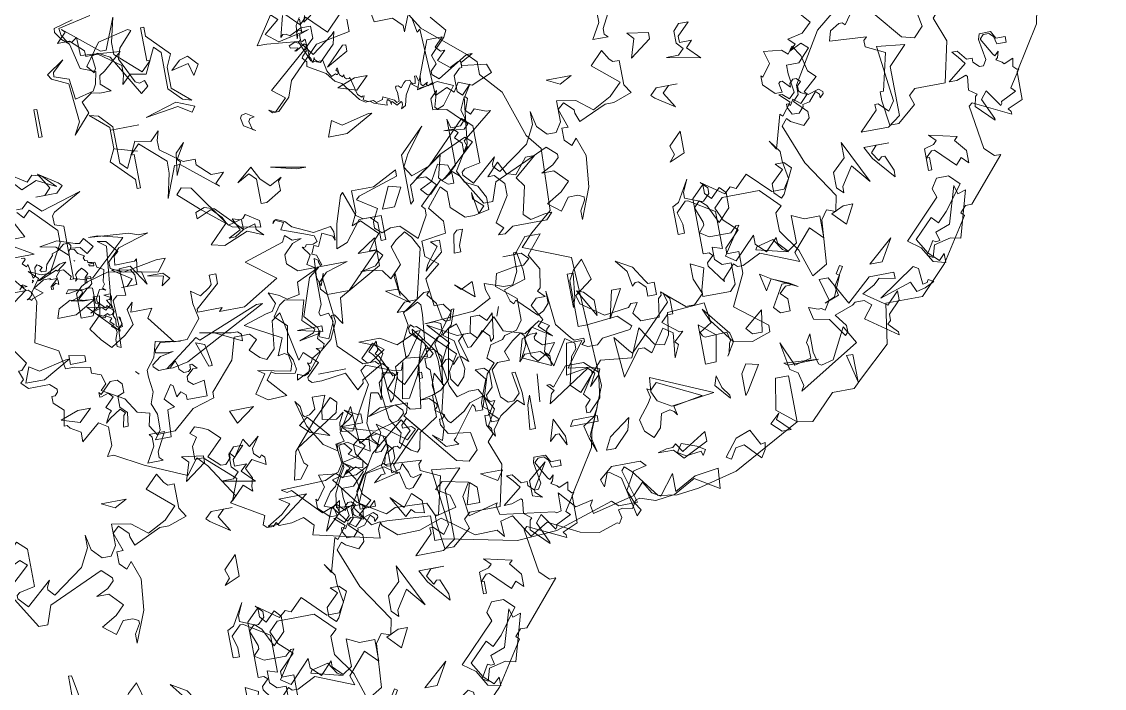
# Model space of a CAD drawing. Header units: millimetres. Extents: x 1418 to 1811, y 1796 to 1956.
# Drawn here: x 1472.958 to 1473.771, y 1822.738 to 1823.239 of the extents above; entities that cross this region are included whole.
import ezdxf

# ---------------------------------------------------------------- set-up
doc = ezdxf.new("R2010")
doc.units = ezdxf.units.MM
doc.layers.add('ARBRE', color=251, linetype='Continuous', lineweight=13)
doc.layers.add('VEGETAIS', color=3, linetype='Continuous')

# ---------------------------------------------------------------- blocks, each defined once
blk = doc.blocks.new('WMF26', base_point=(0, 0.001))
at = {"color": 85}
for points in [[(11.761, -2.767), (11.973, -3.116), (12.424, -3.502), (12.525, -3.604), (12.525, -3.749), (12.736, -3.99), (12.911, -4.514), (13.05, -4.688), (13.02, -5.387), (12.772, -5.598), (12.635, -5.737), (13.158, -5.948), (13.223, -7.418), (13.02, -7.905), (12.984, -8.079), (12.671, -8.567), (12.671, -8.88), (12.496, -8.953), (12.525, -8.989), (12.525, -9.018), (12.111, -8.814), (12.074, -8.844), (12.147, -9.338), (12.248, -9.44), (12.321, -9.44), (11.899, -9.928), (11.827, -9.928), (11.761, -10.001), (11.797, -10.037), (11.477, -10.524), (11.165, -10.838), (10.75, -10.838), (10.678, -11.289), (10.328, -11.61), (10.226, -11.711), (9.979, -11.711), (9.703, -11.987), (9.527, -11.958), (8.756, -12.373), (8.305, -12.482), (8.058, -12.512), (7.846, -12.482), (7.607, -12.162), (7.534, -12.097), (7.498, -12.133), (7.607, -12.512), (7.395, -12.512), (7.323, -12.446), (6.661, -12.657), (6.209, -12.686), (5.402, -12.512), (5.301, -12.512), (5.301, -12.234), (4.812, -12.198), (4.74, -12.198), (4.703, -12.272), (4.703, -12.373), (3.968, -12.198), (4.005, -12.097), (3.903, -11.987), (3.764, -12.025), (3.619, -12.025), (3.59, -11.987), (3.553, -12.025), (3.481, -12.025), (3.445, -11.987), (3.481, -11.885), (3.132, -11.675), (3.204, -11.61), (2.957, -11.223), (2.854, -11.114), (2.717, -11.289), (2.258, -11.085), (1.945, -10.911), (1.873, -10.911), (1.945, -10.802), (1.945, -10.59), (1.843, -10.524), (1.633, -10.699), (1.633, -10.59), (1.523, -10.524), (1.494, -10.488), (1.458, -10.488), (1.494, -10.315), (1.385, -10.212), (1.385, -10.139), (1.422, -10.139), (1.458, -10.103), (1.458, -10.067), (1.385, -10.001), (1.145, -10.001), (1.072, -9.928), (1.108, -9.892), (1.072, -9.789), (1.108, -9.789), (1.175, -9.717), (0.724, -9.055)], [(0.934, -9.193), (1.32, -8.917), (1.036, -8.567)]]:
    blk.add_lwpolyline(points, dxfattribs=at)
at = {"color": 63}
for points in [[(12.099, -3.014), (12.245, -3.19), (12.209, -3.262), (12.034, -3.437), (12.071, -3.539), (11.998, -3.612), (11.998, -3.648), (12.071, -3.713), (12.421, -3.502), (12.486, -3.502), (12.346, -3.576), (12.346, -3.612), (12.624, -3.648), (12.66, -3.749), (12.421, -3.851), (12.274, -3.786), (12.209, -3.888), (12.136, -3.823), (11.998, -3.888), (11.962, -3.124), (11.925, -3.153), (11.895, -2.978)], [(11.859, -2.949), (11.787, -3.124), (11.787, -3.051), (11.685, -2.949), (11.474, -2.949), (11.401, -2.527)], [(9.068, -3.26), (9.068, -2.845), (8.995, -2.772), (8.857, -3.055), (8.682, -3.019), (8.581, -3.121), (8.609, -3.019), (8.609, -2.91), (8.37, -2.736), (8.231, -2.736), (8.231, -2.67), (8.086, -2.532), (7.947, -2.532), (8.056, -2.423), (8.02, -2.387), (8.406, -2.706), (8.471, -2.706), (8.609, -2.357), (8.544, -2.634), (8.544, -2.772), (8.821, -3.019), (8.93, -2.91), (8.893, -2.91), (8.893, -2.532), (8.93, -2.532), (8.93, -2.634), (9.169, -2.882), (9.104, -3.019), (9.104, -3.26), (9.308, -3.434), (9.205, -3.405), (9.068, -3.26), (9.068, -3.26)], [(12.071, -4.761), (12.136, -4.9), (12.274, -4.972), (12.346, -5.11), (12.346, -5.249), (12.173, -5.286), (12.071, -5.286), (11.925, -5.147), (11.925, -4.972), (11.859, -4.9), (11.685, -5.11), (11.823, -5.286), (11.823, -5.423), (11.547, -5.459), (11.547, -5.634), (11.685, -5.744), (11.511, -5.882), (11.547, -6.195), (11.648, -6.195), (11.722, -6.297), (11.474, -6.617), (11.547, -7.104), (11.612, -7.243), (11.75, -7.206), (11.859, -7.206), (11.998, -7.454), (11.895, -7.628), (11.925, -7.664), (11.925, -7.73), (11.859, -7.803), (11.962, -8.079), (11.859, -8.538), (11.511, -8.538), (11.438, -8.603), (11.474, -8.713), (11.263, -8.887), (11.161, -8.887), (11.125, -8.603), (11.125, -8.502), (11.161, -8.502), (11.263, -8.079), (11.052, -7.978), (11.052, -7.905), (11.088, -7.868), (10.673, -7.84), (10.703, -7.73), (10.812, -7.664), (10.848, -7.664), (10.877, -7.694), (10.95, -7.592), (11.023, -7.519), (10.95, -7.381), (10.564, -7.694), (10.216, -8.255), (10.216, -8.363), (10.15, -8.429), (10.288, -8.567), (10.288, -8.641), (10.216, -8.713), (10.077, -8.641), (10.04, -8.603), (9.974, -8.677), (10.15, -9.128), (10.426, -9.55), (10.389, -9.724), (10.288, -9.688), (10.216, -9.789), (10.179, -10.284), (10.004, -10.387), (9.902, -10.073), (9.728, -9.825), (9.728, -9.616), (9.801, -9.55), (9.589, -9.338), (9.167, -9.338), (9.066, -9.44), (9.131, -9.586), (9.277, -9.724), (9.102, -9.9), (9.102, -9.965), (9.24, -9.965), (9.24, -10.212), (9.066, -10.561), (9.415, -10.838), (9.415, -10.911), (9.203, -10.983), (8.993, -10.947), (8.782, -10.663), (8.752, -10.459), (8.33, -10.488), (8.294, -10.736), (8.228, -10.838), (8.12, -10.808), (7.981, -10.598), (7.843, -10.911), (7.494, -10.874), (7.21, -11.187), (7.109, -11.085), (7.181, -10.772), (7.246, -10.699), (7.246, -10.634), (7.145, -10.561), (6.969, -10.838), (6.897, -10.663), (6.969, -10.423), (7.006, -10.387), (6.897, -10.315), (6.722, -10.423), (6.482, -10.351), (6.41, -10.175), (6.097, -10.459), (6.06, -10.459), (5.987, -10.175), (5.886, -10.212), (5.784, -10.772), (5.675, -10.874), (5.572, -10.911), (5.572, -11.158), (5.362, -11.296), (5.325, -11.47), (5.289, -11.507), (5.224, -11.47), (5.114, -11.362), (5.151, -11.26), (5.049, -11.085), (5.012, -10.772), (5.012, -10.663), (5.151, -10.524), (5.085, -10.459), (4.838, -10.598), (4.838, -10.634), (4.765, -10.699), (4.663, -10.488), (4.387, -10.524), (4.277, -10.524), (4.241, -10.488), (4.241, -10.459), (4.387, -10.315), (4.241, -10.175), (4.176, -10.248), (4.066, -9.688), (3.965, -9.76), (3.929, -10.073), (3.826, -10.175), (3.753, -10.139), (3.651, -10.037), (3.753, -9.936), (3.688, -9.863), (3.514, -9.863), (3.441, -10.11), (3.164, -10.423), (3.164, -10.488), (2.916, -10.561), (2.669, -10.772), (2.465, -10.772), (2.393, -10.663), (2.429, -10.524), (2.291, -10.488), (2.182, -10.315), (1.941, -10.175), (2.007, -10.11), (1.971, -10.001), (1.869, -9.965), (1.869, -9.9), (1.694, -9.863), (1.593, -9.863), (1.556, -9.652), (1.309, -9.513), (1.418, -9.062), (1.382, -8.953), (1.484, -8.814), (1.382, -8.713), (1.52, -8.778), (1.622, -8.778), (1.796, -8.465), (1.796, -8.327), (1.52, -8.043), (1.447, -8.115), (1.382, -8.043)], [(1.309, -8.115), (1.418, -8.327), (1.309, -8.327)], [(1.243, -8.393), (1.484, -8.538), (1.243, -8.538)], [(1.345, -7.592), (1.556, -7.73), (1.622, -7.664), (1.731, -7.694), (1.869, -7.84), (1.658, -7.73), (1.484, -7.803), (1.418, -7.73)], [(1.382, -8.014), (1.447, -8.014), (1.52, -7.942), (1.658, -8.079), (2.117, -7.942), (1.796, -8.115), (1.768, -8.152), (1.768, -8.255), (1.869, -8.291), (1.869, -8.887), (1.971, -8.917), (2.081, -8.917), (2.465, -8.567), (2.495, -8.538), (2.219, -8.465), (2.117, -8.465), (2.568, -8.502), (2.669, -8.538), (2.779, -8.538), (2.429, -8.641), (2.291, -8.778), (2.291, -8.851), (2.429, -8.917), (2.815, -8.851), (2.916, -8.851), (2.815, -8.989), (2.255, -8.887), (2.007, -8.953), (1.941, -8.989), (1.869, -9.062), (1.869, -9.338), (2.007, -9.338), (2.044, -9.237), (2.044, -9.128), (2.117, -9.128), (2.081, -9.338), (1.941, -9.477), (2.044, -9.616), (2.146, -9.724), (2.32, -9.616), (2.429, -9.513), (2.393, -9.338), (2.465, -9.266), (2.429, -9.375), (2.669, -9.375), (2.604, -9.477), (2.844, -9.789), (2.99, -9.789), (3.164, -9.586), (3.128, -9.411), (3.128, -9.266), (3.23, -9.338), (3.339, -9.266), (3.367, -9.237), (3.367, -9.128), (3.441, -9.128), (3.441, -9.237), (3.164, -9.477), (3.164, -9.513), (3.441, -9.513), (3.404, -9.55), (3.688, -9.55), (4.103, -9.302), (3.79, -9.062), (4.241, -8.917), (4.277, -8.851), (4.35, -8.917), (4.452, -8.917), (4.35, -8.953), (4.241, -9.062), (4.241, -9.164), (4.35, -9.266), (4.911, -9.266), (4.663, -9.338), (4.561, -9.44), (4.561, -9.513), (4.627, -9.586), (4.874, -9.586), (5.26, -9.201), (5.049, -9.201), (5.26, -9.062), (5.26, -9.375), (4.765, -9.652), (4.737, -9.936), (4.663, -9.825), (4.627, -9.825), (4.627, -10.175), (4.874, -10.423), (5.012, -10.423), (5.049, -10.459), (5.114, -10.351), (5.049, -10.248), (4.874, -10.175), (5.114, -10.175), (5.289, -10.284), (5.536, -10.175), (5.572, -10.175), (5.398, -10.423), (5.224, -10.524), (5.224, -10.663), (5.289, -10.736), (5.748, -10.284), (5.784, -10.284), (5.813, -10.248), (5.813, -10.139), (5.748, -10.11), (5.639, -10.11), (6.199, -10.073), (6.41, -9.965), (6.373, -9.863), (6.373, -9.789), (6.585, -9.863), (6.686, -9.863), (6.759, -9.724), (6.759, -9.513), (6.795, -9.513), (6.831, -9.724), (6.831, -9.825), (6.585, -9.9), (6.621, -10.037), (6.657, -10.073), (6.686, -10.037), (6.897, -10.248), (6.969, -10.212), (7.035, -10.139), (7.035, -10.001), (7.072, -10.387), (7.21, -10.561), (7.246, -10.598), (7.356, -10.598), (7.356, -10.634), (7.319, -10.663), (7.384, -10.699), (7.494, -10.699), (7.56, -10.634), (7.879, -10.598), (7.909, -10.561), (7.77, -10.423), (7.421, -10.459), (7.319, -10.459), (7.319, -9.936), (7.384, -9.825), (7.494, -9.724), (7.56, -9.965), (7.356, -10.11), (7.384, -10.212), (7.632, -10.387), (7.909, -10.351), (7.945, -10.315), (8.017, -10.315), (7.945, -10.423), (8.017, -10.524), (8.228, -10.524), (8.258, -10.315), (8.294, -10.284), (8.294, -10.248), (8.542, -10.459), (8.643, -10.459), (8.752, -10.351), (8.679, -10.175), (8.679, -10.001), (8.819, -10.073), (8.752, -10.315), (8.752, -10.387), (9.066, -10.387), (9.131, -10.315), (9.131, -10.073), (9.029, -10.073), (8.956, -10.001), (8.956, -9.863), (9.066, -9.9), (9.066, -9.477), (8.782, -9.302), (8.752, -9.302), (8.643, -9.411), (8.679, -9.55), (8.679, -9.652), (8.607, -9.652), (8.607, -9.338), (8.679, -9.302), (8.819, -9.062), (8.752, -9.201), (8.752, -9.266), (8.927, -9.338), (8.956, -9.338), (9.029, -9.266), (9.029, -9.201), (8.956, -9.128), (9.203, -9.302), (9.277, -9.237), (9.342, -9.266), (9.48, -9.128), (9.728, -9.375), (9.866, -9.375), (9.938, -9.266), (9.902, -9.062), (9.902, -8.953), (9.801, -8.814), (9.866, -8.917), (9.974, -8.538), (10.004, -8.567), (10.113, -8.429), (10.004, -8.327), (10.04, -8.327), (10.113, -8.393), (10.179, -8.327), (10.15, -8.115), (10.15, -8.014), (10.288, -8.014), (10.426, -7.868), (10.353, -7.803), (10.216, -7.868), (10.288, -7.803), (10.216, -7.73), (10.389, -7.694), (10.499, -7.592), (10.353, -7.418), (10.288, -7.344), (10.637, -7.454), (10.913, -7.381), (10.986, -7.315), (10.986, -7.279), (10.913, -7.206), (10.601, -7.279), (10.739, -7.206), (11.052, -7.206), (11.023, -7.315), (10.986, -7.344), (11.474, -7.942), (11.612, -7.978), (11.722, -7.868), (11.685, -7.664), (11.438, -7.628), (11.372, -7.519), (11.372, -7.454), (11.401, -7.454), (11.438, -7.418), (11.335, -7.344), (11.372, -7.315), (11.372, -7.279), (11.299, -7.206), (11.197, -7.206), (11.372, -7.17), (11.372, -6.893), (11.335, -6.857), (11.335, -6.755), (11.401, -6.755), (11.438, -6.719), (11.335, -6.545), (11.372, -6.545), (11.401, -6.268), (11.401, -6.158), (11.372, -6.122), (11.227, -6.195), (11.125, -6.195), (11.227, -6.093), (11.372, -6.093), (11.511, -5.533), (11.438, -5.394), (11.372, -5.322), (11.263, -5.394), (11.197, -5.459), (11.263, -5.671), (11.125, -5.809), (11.052, -5.707), (10.913, -5.671), (10.812, -5.671), (10.986, -5.634), (11.088, -5.533), (11.023, -5.459), (10.95, -5.459), (11.023, -5.358), (11.088, -5.286), (10.913, -5.11), (10.812, -5.147), (10.877, -5.009), (10.877, -4.761), (11.125, -4.761), (11.401, -4.623), (11.401, -4.695), (10.95, -4.835), (10.913, -4.871), (11.125, -5.009), (11.052, -5.147), (11.052, -5.219), (11.125, -5.286), (11.227, -5.249), (11.335, -5.249), (11.511, -5.423), (11.648, -5.183), (11.648, -5.11), (11.612, -5.074), (11.823, -4.871), (11.722, -4.761), (11.612, -4.761), (11.925, -4.55), (11.859, -4.797), (11.895, -4.835), (11.998, -4.761), (12.071, -4.695), (12.071, -4.172), (12.099, -4.274), (12.209, -4.274), (12.274, -4.201), (12.245, -4.099), (12.31, -3.96), (12.245, -4.485), (12.071, -4.761), (12.071, -4.761)], [(7.494, -4.177), (7.566, -4.104), (7.458, -3.929), (7.668, -4.068), (7.705, -4.104), (7.632, -4.177), (7.392, -4.177), (7.494, -4.177), (7.494, -4.177)], [(7.102, -4.822), (7.134, -4.822), (7.144, -4.834), (7.144, -4.842), (7.102, -4.884), (7.144, -4.923), (7.163, -4.903), (7.194, -5.063), (7.224, -5.043), (7.234, -4.953), (7.263, -4.923), (7.284, -4.934), (7.314, -4.963), (7.284, -4.993), (7.303, -5.013), (7.353, -5.013), (7.374, -4.942), (7.454, -4.853), (7.454, -4.834), (7.526, -4.812), (7.597, -4.751), (7.655, -4.751), (7.677, -4.783), (7.666, -4.822), (7.705, -4.834), (7.737, -4.884), (7.806, -4.923), (7.787, -4.942), (7.798, -4.974), (7.827, -4.984), (7.827, -5.003), (7.877, -5.013), (7.907, -5.013), (7.918, -5.074), (7.989, -5.114), (7.957, -5.244), (7.968, -5.276), (7.938, -5.315), (7.968, -5.345), (7.928, -5.326), (7.899, -5.326), (7.848, -5.416), (7.848, -5.456), (7.928, -5.538), (7.949, -5.516), (7.968, -5.538), (7.989, -5.516), (7.957, -5.456), (7.989, -5.456), (8.008, -5.437), (7.938, -5.395), (8.008, -5.395), (8.018, -5.426), (7.999, -5.506), (8.018, -5.596), (7.999, -5.638), (8.018, -5.689), (8.008, -5.757), (8.028, -5.779), (8.05, -5.779), (8.078, -5.748), (8.058, -5.667), (8.068, -5.678), (8.078, -5.779), (8.028, -5.79), (8.018, -6.009), (7.978, -5.99), (7.978, -5.908), (8.008, -5.829), (7.999, -5.79), (7.968, -5.768), (7.957, -5.757), (7.989, -5.739), (7.949, -5.697), (7.978, -5.667), (7.918, -5.627), (7.899, -5.646), (7.867, -5.638), (7.827, -5.596), (7.888, -5.627), (7.938, -5.606), (7.957, -5.627), (7.989, -5.627), (8.008, -5.606), (8.008, -5.577), (7.968, -5.546), (7.949, -5.546), (7.928, -5.566), (7.888, -5.527), (7.756, -5.566), (7.848, -5.516), (7.856, -5.506), (7.856, -5.477), (7.827, -5.466), (7.827, -5.295), (7.798, -5.287), (7.766, -5.287), (7.655, -5.387), (7.647, -5.395), (7.727, -5.416), (7.756, -5.416), (7.626, -5.406), (7.597, -5.395), (7.565, -5.395), (7.666, -5.366), (7.705, -5.326), (7.705, -5.305), (7.666, -5.287), (7.555, -5.305), (7.526, -5.305), (7.555, -5.265), (7.716, -5.295), (7.787, -5.276), (7.806, -5.265), (7.827, -5.244), (7.827, -5.164), (7.787, -5.164), (7.777, -5.193), (7.777, -5.225), (7.756, -5.225), (7.766, -5.164), (7.806, -5.124), (7.777, -5.085), (7.747, -5.054), (7.697, -5.085), (7.666, -5.114), (7.677, -5.164), (7.655, -5.185), (7.666, -5.154), (7.597, -5.154), (7.616, -5.124), (7.547, -5.035), (7.505, -5.035), (7.454, -5.093), (7.465, -5.143), (7.465, -5.185), (7.435, -5.164), (7.403, -5.185), (7.395, -5.193), (7.395, -5.225), (7.374, -5.225), (7.374, -5.193), (7.454, -5.124), (7.454, -5.114), (7.374, -5.114), (7.384, -5.104), (7.303, -5.104), (7.184, -5.175), (7.274, -5.244), (7.144, -5.287), (7.134, -5.305), (7.113, -5.287), (7.084, -5.287), (7.113, -5.276), (7.144, -5.244), (7.144, -5.214), (7.113, -5.185), (6.951, -5.185)], [(7.023, -5.164), (7.052, -5.135), (7.052, -5.114)], [(5.021, -6.482), (4.931, -6.544), (4.95, -6.472)], [(4.889, -6.501), (4.889, -6.652), (4.881, -6.624), (4.849, -6.624), (4.83, -6.644), (4.839, -6.674), (4.821, -6.713), (4.839, -6.563), (4.889, -6.482)], [(7.515, -4.963), (7.565, -4.953), (7.586, -4.953), (7.476, -5.035), (7.465, -5.024), (7.263, -5.104), (7.244, -5.104), (7.515, -4.963), (7.515, -4.963)], [(7.686, -4.963), (7.677, -4.953), (7.686, -4.963), (7.686, -4.963)], [(7.184, -5.085), (7.194, -5.093), (7.174, -5.114), (7.184, -5.104), (7.184, -5.085), (7.184, -5.085)], [(7.837, -5.024), (7.888, -5.024), (7.888, -5.054), (7.837, -5.043), (7.837, -5.024), (7.837, -5.024)], [(7.062, -5.135), (7.062, -5.114), (7.113, -5.143), (7.073, -5.143), (7.062, -5.135), (7.062, -5.135)], [(3.012, -6.279), (2.853, -6.447), (2.817, -6.568), (2.951, -6.852), (2.997, -6.876), (3.059, -6.854), (3.082, -6.923), (2.998, -6.991), (2.727, -6.529), (2.596, -6.457), (2.527, -6.48), (2.543, -6.621), (2.52, -6.667), (2.453, -6.582), (2.632, -6.338), (2.975, -6.261), (3.012, -6.279), (3.012, -6.279)], [(3.572, -6.759), (3.38, -6.801), (3.485, -6.703), (3.58, -6.678), (3.683, -6.787), (3.609, -6.903), (3.572, -6.759), (3.572, -6.759)], [(5.845, -7.629), (5.836, -7.619), (5.786, -7.65), (5.736, -7.6), (5.725, -7.608), (5.725, -7.629), (5.715, -7.589), (5.694, -7.569), (5.686, -7.569), (5.675, -7.6), (5.675, -7.629), (5.534, -7.579), (5.492, -7.55), (5.442, -7.55), (5.384, -7.508), (5.222, -7.298), (5.151, -7.256), (5.071, -7.155), (4.871, -7.036), (4.881, -6.986), (4.839, -6.936), (4.849, -6.914), (4.9, -6.864), (4.889, -6.834), (4.91, -6.814), (4.91, -6.803), (4.889, -6.784), (4.789, -6.845), (4.77, -6.845), (4.81, -6.824), (4.81, -6.814), (4.729, -6.803), (4.719, -6.774), (4.789, -6.745), (4.83, -6.764), (4.849, -6.734), (4.871, -6.753), (4.91, -6.734), (4.921, -6.955), (4.931, -6.946), (4.939, -6.997), (4.95, -7.005), (4.971, -6.955), (4.971, -6.976), (5, -7.005), (5.061, -7.005), (5.082, -7.126), (5.121, -7.197), (5.171, -7.176), (5.182, -7.187), (5.191, -7.187), (5.202, -7.176), (5.202, -7.155), (5.182, -7.137), (5.202, -7.116), (5.212, -7.187), (5.212, -7.197), (5.241, -7.226), (5.263, -7.206), (5.263, -7.237), (5.283, -7.256), (5.313, -7.256), (5.323, -7.248), (5.373, -7.449), (5.413, -7.489), (5.423, -7.478), (5.442, -7.478), (5.423, -7.519), (5.473, -7.55), (5.534, -7.55), (5.564, -7.579), (5.636, -7.558), (5.644, -7.528), (5.765, -7.589), (5.786, -7.619), (5.815, -7.608), (5.815, -7.508), (5.805, -7.478), (5.805, -7.449), (5.815, -7.439), (5.836, -7.439), (5.865, -7.468), (5.906, -7.418), (5.926, -7.399), (5.976, -7.399), (5.987, -7.428), (6.006, -7.449), (6.027, -7.449), (6.037, -7.399), (6.037, -7.368), (6.056, -7.368), (6.066, -7.418), (6.077, -7.428), (6.097, -7.378), (6.088, -7.468), (6.107, -7.489), (6.167, -7.458), (6.147, -7.478), (6.167, -7.5), (6.208, -7.478), (6.218, -7.478), (6.228, -7.489), (6.077, -7.508), (6.077, -7.519), (5.976, -7.439), (5.906, -7.558), (5.876, -7.669), (5.826, -7.7), (5.845, -7.658), (5.845, -7.629), (5.845, -7.629)], [(3.37, -7.209), (2.999, -7.265), (3.359, -7.159), (3.557, -7.241), (3.518, -7.302), (3.37, -7.209), (3.37, -7.209)], [(4.177, -7.636), (4.054, -7.558), (4.034, -7.467), (4.053, -7.437), (4.103, -7.426), (4.189, -7.481), (4.139, -7.491), (4.12, -7.523), (4.145, -7.616), (4.177, -7.636), (4.177, -7.636)], [(3.349, -8.135), (3.681, -8.618), (3.855, -8.575), (3.889, -8.537), (4.032, -8.634), (4.034, -8.707), (3.719, -8.646), (3.396, -8.381), (3.176, -8.178), (3.239, -8.11), (3.349, -8.135), (3.349, -8.135)], [(2.954, -10.037), (2.779, -10.073), (2.706, -10.073), (3.092, -9.789), (3.128, -9.825), (3.826, -9.55), (3.893, -9.55), (2.954, -10.037), (2.954, -10.037)], [(1.833, -9.825), (1.658, -9.825), (1.658, -9.724), (1.833, -9.76), (1.833, -9.825), (1.833, -9.825)], [(2.356, -10.037), (2.393, -10.073), (2.356, -10.037), (2.356, -10.037)], [(4.424, -12.086), (4.377, -12.121), (4.244, -11.943), (4.154, -11.909), (4.254, -11.762), (4.32, -11.713), (4.454, -11.475), (4.526, -11.522), (4.543, -11.545), (4.657, -11.563), (4.672, -11.485), (4.525, -11.386), (4.572, -11.35), (4.505, -11.262), (4.425, -11.251), (4.417, -11.328), (4.269, -11.228), (4.126, -10.986), (4.047, -10.696), (4.096, -10.762), (4.106, -10.863), (4.123, -10.886), (4.179, -10.874), (4.249, -10.822), (4.248, -10.683), (4.39, -10.687), (4.327, -10.836), (4.31, -10.951), (4.468, -10.977), (4.556, -10.911), (4.499, -11.019), (4.487, -11.101), (4.504, -11.124), (4.623, -11.137), (4.892, -10.66), (4.838, -10.491), (4.904, -10.442), (5.206, -10.565), (5.284, -10.572), (5.318, -10.482), (5.238, -10.89), (5.315, -10.897), (5.45, -10.659), (5.565, -10.296), (5.481, -10.184), (5.487, -10.144), (5.756, -10.503), (5.706, -10.817), (5.709, -10.538), (5.689, -10.415), (5.59, -10.38), (5.49, -10.527), (5.417, -11.032), (5.298, -11.019), (5.096, -10.749), (5.191, -10.641), (5.2, -10.605), (5.182, -10.582), (5.065, -10.561), (5.001, -10.855), (4.99, -10.792), (4.976, -10.773), (4.9, -10.757), (4.794, -11.083), (4.821, -11.266), (4.89, -11.359), (4.784, -11.265), (4.666, -11.244), (4.601, -11.293), (4.606, -11.397), (4.721, -11.551), (4.569, -11.629), (4.391, -11.624), (4.308, -11.795), (4.285, -11.95), (4.582, -11.968), (4.558, -12.131), (4.464, -12.092), (4.424, -12.086), (4.424, -12.086)], [(6.482, -10.073), (6.446, -10.175), (6.482, -10.073), (6.482, -10.073)], [(5.464, -10.634), (5.5, -10.634), (5.5, -10.699), (5.464, -10.699), (5.464, -10.634), (5.464, -10.634)]]:
    blk.add_lwpolyline(points, dxfattribs=at)
at = {"color": 106}
for points in [[(10.517, -2.691), (10.655, -2.829), (10.728, -2.756), (10.939, -2.967), (11.114, -2.793)], [(11.179, -2.866), (11.179, -3.003), (10.794, -3.076), (10.444, -3.426), (10.379, -3.601), (10.24, -3.739), (10.168, -3.739), (10.132, -3.702), (10.204, -3.739), (10.342, -3.601), (10.204, -3.491), (10.655, -3.106), (10.765, -3.003), (10.765, -2.866), (10.655, -2.866), (10.517, -2.931), (10.481, -2.902), (10.444, -2.902), (10.415, -2.931), (10.481, -2.691)], [(11.114, -3.215), (10.866, -3.353), (11.078, -3.143), (11.114, -3.143), (11.114, -3.215), (11.114, -3.215)], [(7.548, -3.215), (7.585, -3.215), (7.585, -3.527), (7.548, -3.527), (7.548, -3.215), (7.548, -3.215)], [(12.091, -3.356), (12.143, -3.409), (12.191, -3.409), (12.091, -3.508), (12.217, -3.609), (12.317, -3.561), (12.342, -3.561), (12.342, -3.635), (12.317, -3.635), (12.243, -3.708), (12.243, -3.887), (12.295, -3.94), (12.396, -3.834), (12.317, -3.96), (12.342, -3.987), (12.295, -4.113), (12.342, -4.166), (12.396, -4.113), (12.522, -4.166), (12.57, -4.166), (12.217, -4.445), (12.243, -4.518), (12.191, -4.571), (12.191, -4.466), (12.117, -4.392), (12.169, -4.339), (12.117, -4.292), (12.017, -4.292), (12.243, -4.318), (12.295, -4.266), (12.091, -4.066), (11.939, -4.04), (11.939, -3.913), (12.017, -3.834), (11.965, -4.014), (11.991, -4.04), (12.065, -4.014), (12.217, -3.814), (12.043, -3.735), (11.812, -3.787), (12.017, -3.256), (12.191, -3.256), (12.091, -3.356), (12.091, -3.356)], [(8.385, -3.564), (8.385, -3.978), (8.458, -4.052), (8.596, -3.767), (8.77, -3.805), (8.873, -3.702), (8.844, -3.805), (8.844, -3.913), (9.084, -4.089), (9.221, -4.089), (9.221, -4.154), (9.368, -4.292), (9.505, -4.292), (9.397, -4.401), (9.433, -4.438), (9.047, -4.117), (8.982, -4.117), (8.844, -4.466), (8.909, -4.19), (8.909, -4.052), (8.632, -3.805), (8.524, -3.913), (8.56, -3.913), (8.56, -4.292), (8.524, -4.292), (8.524, -4.19), (8.283, -3.942), (8.349, -3.805), (8.349, -3.564), (8.145, -3.39), (8.246, -3.418), (8.385, -3.564), (8.385, -3.564)], [(11.143, -3.666), (10.939, -3.601), (11.143, -3.527), (11.288, -3.527), (11.143, -3.666), (11.143, -3.666)], [(9.993, -4.54), (10.132, -4.466), (10.095, -4.503), (10.095, -4.612), (9.92, -4.713), (9.855, -4.713), (9.855, -4.438), (9.783, -4.364), (9.644, -4.438), (9.819, -4.292), (9.891, -4.438), (9.993, -4.54), (9.993, -4.54)], [(7.728, -4.768), (7.774, -4.778), (7.831, -4.732), (7.918, -4.84), (7.838, -4.904), (7.775, -4.824), (7.672, -4.813), (7.644, -4.837), (7.639, -4.888), (7.506, -4.77), (7.334, -4.732), (7.534, -4.701), (7.728, -4.768), (7.728, -4.768)], [(9.607, -4.961), (9.746, -4.925), (9.746, -4.99), (9.819, -5.063), (9.644, -4.99), (9.368, -5.1), (9.221, -5.063), (9.433, -4.853), (9.397, -4.786), (9.295, -4.677), (9.12, -4.75), (9.12, -4.677), (9.221, -4.641), (9.331, -4.677), (9.607, -4.961), (9.607, -4.961)], [(12.016, -4.786), (12.016, -4.889), (11.951, -4.889), (11.877, -4.823), (11.74, -4.961), (11.703, -4.961), (11.638, -4.889), (11.776, -4.823), (11.877, -4.648), (11.987, -4.677), (12.016, -4.786), (12.016, -4.786)], [(8.18, -4.945), (8.13, -4.986), (8.12, -5.088), (8.343, -5.086), (8.371, -5.063), (8.35, -5.21), (8.401, -5.216), (8.437, -5.365), (8.285, -5.132), (8.161, -5.139), (8.18, -5.441), (8.078, -5.431), (8.027, -5.472), (8.042, -5.825), (7.725, -5.492), (7.943, -5.54), (7.994, -5.546), (8.066, -4.861), (7.975, -4.793), (8.071, -4.809), (8.18, -4.945), (8.18, -4.945)], [(9.607, -4.961), (9.505, -5.027), (9.433, -5.027), (9.571, -4.961), (9.505, -4.823), (9.607, -4.853), (9.607, -4.961), (9.607, -4.961)], [(11.317, -5.027), (11.179, -5.027), (11.288, -4.786), (11.426, -4.823), (11.317, -5.027), (11.317, -5.027)], [(12.714, -4.925), (12.86, -4.75), (12.962, -4.75), (12.714, -4.961), (12.787, -5.063), (12.714, -5.376), (12.787, -5.449), (12.962, -5.412), (13.035, -5.412), (12.962, -5.485), (12.576, -5.485), (12.475, -5.551), (12.402, -5.551), (12.475, -5.485), (12.402, -5.412), (12.576, -5.136), (12.576, -4.998), (12.475, -4.889), (12.402, -4.889), (12.54, -4.75), (12.612, -4.889), (12.714, -4.925), (12.714, -4.925)], [(10.21, -6.459), (10.342, -6.354), (10.428, -6.168), (10.378, -5.675), (10.394, -5.609), (10.347, -5.742), (10.31, -5.64), (10.327, -5.427), (10.38, -5.464), (10.362, -5.47), (10.38, -5.519), (10.398, -5.512), (10.356, -5.397), (10.308, -5.375), (10.35, -5.285), (10.397, -5.306), (10.461, -5.167), (10.575, -5.221), (10.594, -5.27), (10.595, -5.174), (10.57, -5.108), (10.372, -5.141), (10.143, -5.035), (10.08, -4.962), (9.989, -4.92), (9.955, -4.933), (9.943, -4.957), (9.972, -4.927), (10.063, -4.969), (10.016, -5.045), (10.301, -5.151), (10.371, -5.18), (10.395, -5.247), (10.343, -5.267), (10.265, -5.26), (10.253, -5.28), (10.235, -5.287), (10.217, -5.278), (10.29, -5.381), (10.231, -5.478), (10.309, -5.529), (10.307, -5.947), (10.265, -6.037), (10.278, -6.072), (10.368, -6.059), (10.405, -6.161), (10.322, -6.342), (10.227, -6.302), (10.221, -6.284), (10.243, -6.237), (10.226, -6.243), (10.196, -6.313), (10.259, -6.386), (10.238, -6.428), (10.161, -6.421), (10.186, -6.447), (10.193, -6.465), (10.1, -6.519), (10.078, -6.567), (10.061, -6.573), (10.037, -6.563), (10.054, -6.611), (10.025, -6.681), (9.976, -6.699), (9.904, -6.666), (9.892, -6.731), (10.054, -6.652), (10.21, -6.459), (10.21, -6.459)], [(12.3, -5.201), (12.227, -5.275), (12.191, -5.027), (12.191, -5.1), (12.3, -5.201), (12.3, -5.201)], [(8.32, -5.237), (8.32, -5.347), (8.145, -5.347), (8.21, -5.347), (8.283, -5.275), (8.073, -5.136), (8.283, -5.172), (8.32, -5.237), (8.32, -5.237)], [(8.698, -5.347), (8.596, -5.412), (8.632, -5.311), (8.458, -5.275), (8.632, -5.275), (8.698, -5.347), (8.698, -5.347)], [(11.951, -5.587), (11.951, -5.659), (11.877, -5.659), (11.913, -5.449), (11.951, -5.412), (12.016, -5.412), (11.951, -5.587), (11.951, -5.587)], [(11.74, -5.623), (11.565, -5.762), (11.529, -5.799), (11.565, -5.725), (11.703, -5.551), (11.638, -5.485), (11.74, -5.485), (11.74, -5.623), (11.74, -5.623)], [(12.686, -5.835), (12.787, -6.009), (12.751, -6.22), (12.714, -6.25), (12.787, -6.322), (12.686, -6.322), (12.612, -6.395), (12.714, -6.57), (12.649, -6.635), (12.787, -6.773), (12.576, -6.635), (12.475, -6.744), (12.511, -6.949), (12.576, -7.021), (12.686, -6.949), (12.714, -6.985), (12.714, -7.094), (12.402, -6.949), (12.475, -6.81), (12.475, -6.708), (12.439, -6.671), (12.336, -6.744), (12.227, -6.846), (12.263, -6.949), (12.125, -6.949), (12.053, -7.021), (12.089, -7.333), (12.161, -7.407), (12.227, -7.407), (12.3, -7.333), (12.263, -7.094), (12.3, -7.094), (12.336, -7.333), (12.336, -7.472), (12.263, -7.407), (12.053, -7.545), (11.951, -7.683), (11.951, -7.756), (11.877, -7.617), (11.877, -7.509), (11.913, -7.509), (11.951, -7.472), (11.877, -7.407), (11.987, -7.057), (12.089, -6.949), (12.016, -6.882), (12.089, -6.744), (12.227, -6.708), (12.263, -6.671), (12.402, -6.635), (12.475, -6.534), (12.475, -6.286), (12.263, -6.111), (12.3, -5.972), (12.511, -5.936), (12.612, -5.936), (12.686, -5.871), (12.612, -5.799), (12.402, -5.799), (12.54, -5.799), (12.686, -5.623), (12.86, -5.623), (12.686, -5.835), (12.686, -5.835)], [(2.591, -6.029), (2.223, -6.107), (2.233, -6.187), (2.289, -6.272), (2.339, -6.283), (2.4, -6.242), (2.405, -6.448), (2.849, -6.486), (2.639, -6.67), (2.578, -6.709), (2.564, -6.806), (2.67, -6.901), (2.539, -6.901), (2.448, -6.882), (2.326, -6.963), (2.378, -7.095), (2.182, -7.311), (2.257, -7.174), (2.22, -6.736), (2.039, -6.647), (2.003, -6.592), (2.204, -6.459), (2.074, -6.58), (2.07, -6.627), (2.231, -6.686), (2.262, -6.918), (2.472, -6.866), (2.513, -6.796), (2.542, -6.655), (2.376, -6.59), (2.309, -6.302), (2.229, -6.233), (2.169, -6.143), (2.173, -6.097), (2.388, -6.04)], [(9.331, -6.074), (9.368, -6.111), (9.368, -6.184), (9.084, -6.046), (8.909, -6.009), (9.259, -6.074), (9.331, -6.074), (9.331, -6.074)], [(11.288, -6.111), (11.041, -5.936), (11.179, -5.936), (11.288, -6.111), (11.288, -6.111)], [(12.016, -6.009), (12.016, -6.184), (11.812, -6.009), (11.877, -6.074), (12.016, -6.009), (12.016, -6.009)], [(8.982, -6.358), (8.982, -6.395), (8.945, -6.395), (8.844, -6.111), (8.945, -6.148), (8.982, -6.358), (8.982, -6.358)], [(13.142, -6.124), (13.112, -6.4), (13.076, -6.502), (13.076, -6.124), (13.142, -6.124), (13.142, -6.124)], [(10.27, -6.25), (9.993, -6.184), (10.27, -6.184), (10.27, -6.25), (10.27, -6.25)], [(4.478, -6.599), (4.616, -6.708), (4.965, -6.635), (4.856, -6.671), (4.856, -6.773), (4.965, -6.918), (5.206, -6.744), (5.242, -6.708), (5.206, -6.846), (5.03, -7.021), (4.929, -6.985), (4.827, -6.744), (4.478, -6.708), (4.369, -6.708), (4.579, -6.395), (4.652, -6.46), (4.478, -6.599), (4.478, -6.599)], [(11.877, -6.57), (11.812, -6.57), (11.74, -6.635), (11.812, -6.882), (11.74, -6.81), (11.703, -6.81), (11.638, -6.882), (11.638, -6.846), (11.601, -6.81), (11.565, -6.81), (11.493, -6.882), (11.601, -6.671), (11.638, -6.635), (11.426, -6.395), (11.74, -6.57), (11.877, -6.57), (11.877, -6.57)], [(10.729, -6.689), (10.697, -6.689), (10.642, -6.627), (10.79, -6.478), (10.907, -6.572), (10.729, -6.689), (10.729, -6.689)], [(10.132, -6.708), (10.444, -6.708), (10.132, -6.708), (10.132, -6.708)], [(12.89, -7.159), (13.136, -7.195), (13.238, -7.232), (13.209, -7.297), (13.1, -7.407), (13.173, -7.268), (13.1, -7.195), (12.86, -7.232), (12.926, -6.882), (13.1, -6.882), (12.89, -7.159), (12.89, -7.159)], [(8.21, -7.232), (8.21, -7.297), (8.246, -7.333), (8.073, -7.333), (8.174, -7.159), (8.174, -7.057), (8.145, -7.021), (8.32, -7.021), (8.21, -7.232), (8.21, -7.232)], [(9.92, -7.333), (9.819, -7.232), (9.92, -7.159), (10.132, -7.407), (9.92, -7.333), (9.92, -7.333)], [(10.517, -7.232), (10.517, -7.333), (10.27, -7.333), (10.379, -7.268), (10.415, -7.232), (10.342, -7.159), (10.481, -7.232), (10.517, -7.232), (10.517, -7.232)], [(12.54, -7.159), (12.511, -7.472), (12.54, -7.159), (12.54, -7.159)], [(2.586, -7.333), (2.905, -7.333), (2.586, -7.333), (2.586, -7.333)], [(8.698, -7.443), (8.458, -7.617), (8.524, -7.407), (8.458, -7.333), (8.698, -7.37), (8.698, -7.443), (8.698, -7.443)], [(9.018, -7.472), (9.018, -7.545), (9.156, -7.545), (9.084, -7.617), (9.221, -7.756), (8.844, -7.683), (8.982, -7.683), (9.047, -7.617), (8.982, -7.545), (8.982, -7.407), (9.047, -7.333), (9.156, -7.333), (9.018, -7.472), (9.018, -7.472)], [(8.246, -7.617), (8.32, -7.617), (8.32, -7.894), (8.385, -7.996), (8.174, -8.068), (8.073, -8.068), (7.759, -8.208), (7.723, -8.105), (7.723, -8.068), (7.621, -7.967), (7.548, -8.032), (7.621, -8.244), (7.548, -8.244), (7.548, -8.381), (7.621, -8.455), (7.686, -8.381), (7.759, -8.592), (7.723, -8.942), (7.585, -9.291), (7.585, -9.19), (7.65, -9.08), (7.65, -9.044), (7.585, -9.014), (7.476, -9.014), (7.374, -9.153), (7.235, -9.044), (7.41, -8.942), (7.512, -8.84), (7.374, -8.695), (7.235, -8.695), (7.374, -8.629), (7.447, -8.556), (7.447, -8.52), (7.337, -8.418), (6.712, -8.695), (6.639, -8.906), (6.537, -8.906), (6.326, -8.556), (6.253, -8.491), (6.152, -8.556), (6.537, -8.208), (6.464, -8.141), (6.152, -8.28), (5.766, -8.556), (5.766, -8.731), (5.729, -8.767), (5.729, -8.208), (6.013, -7.93), (5.802, -8.208), (5.729, -8.345), (5.802, -8.455), (6.013, -8.381), (6.464, -7.93), (6.573, -8.032), (6.573, -8.455), (6.399, -8.491), (6.362, -8.52), (6.362, -8.556), (6.464, -8.665), (6.748, -8.418), (6.712, -8.491), (6.712, -8.52), (6.777, -8.592), (7.127, -8.345), (7.235, -8.141), (7.235, -7.996), (7.272, -8.171), (7.374, -8.28), (7.476, -8.28), (7.548, -8.171), (7.548, -7.93), (7.759, -7.967), (7.934, -8.105), (8.145, -7.996), (8.283, -7.858), (7.999, -7.617), (8.145, -7.472), (8.21, -7.581), (8.246, -7.617), (8.246, -7.617)], [(2.586, -7.545), (2.833, -7.617), (2.586, -7.545), (2.586, -7.545)], [(3.284, -7.822), (3.219, -7.967), (3.255, -7.719), (3.357, -7.617), (3.255, -7.793), (3.284, -7.822), (3.284, -7.822)], [(5.453, -7.683), (5.489, -7.683), (5.176, -7.858), (4.965, -7.858), (5.03, -7.683), (5.139, -7.756), (5.453, -7.683), (5.453, -7.683)], [(7.621, -7.756), (7.476, -7.683), (7.759, -7.683), (7.621, -7.756), (7.621, -7.756)], [(13.112, -7.805), (12.798, -7.805), (12.836, -7.739), (13.112, -7.739), (13.112, -7.805), (13.112, -7.805)], [(10.189, -7.898), (10.248, -7.818), (10.328, -7.94), (10.37, -8.12), (10.45, -8.201), (10.29, -8.344), (10.328, -8.381), (10.45, -8.344), (10.492, -8.381), (10.492, -8.403), (10.45, -8.445), (10.45, -8.403), (10.412, -8.365), (10.328, -8.465), (10.248, -8.483), (10.248, -8.503), (10.189, -8.567), (10.109, -8.567), (10.067, -8.483), (10.067, -8.445), (10.087, -8.445), (10.109, -8.465), (10.147, -8.403), (10.227, -8.465), (10.311, -8.381), (10.248, -8.344), (10.227, -8.323), (10.227, -8.264), (10.269, -8.222), (10.227, -8.18), (10.189, -8.18), (10.147, -8.222), (10.147, -8.264), (10.067, -8.18), (10.045, -8.18), (10.025, -8.201), (10.045, -8.302), (9.965, -8.302), (9.844, -8.18), (9.844, -8.078), (9.865, -8.1), (9.965, -7.961), (9.923, -7.818), (10.125, -7.84), (10.189, -7.898), (10.189, -7.898)], [(4.652, -8.141), (4.266, -8.068), (4.543, -8.141), (4.652, -8.141), (4.652, -8.141)], [(8.808, -7.996), (8.734, -8.068), (8.844, -8.244), (8.632, -8.105), (8.596, -8.068), (8.669, -7.996), (8.909, -7.996), (8.808, -7.996), (8.808, -7.996)], [(11.288, -8.244), (11.288, -8.804), (11.143, -8.906), (10.83, -8.906), (11.041, -8.695), (11.041, -8.629), (11.078, -8.629), (11.179, -8.731), (11.252, -8.629), (11.179, -7.996), (11.493, -8.032), (11.288, -8.244), (11.288, -8.244)], [(12.506, -8.152), (12.613, -8.152), (12.613, -8.215), (12.506, -8.215), (12.484, -8.129), (12.439, -8.085), (12.375, -8.085), (12.331, -8.129), (12.439, -8.322), (12.461, -8.344), (12.506, -8.3), (12.484, -8.367), (12.461, -8.39), (12.528, -8.429), (12.546, -8.451), (12.653, -8.407), (12.635, -8.497), (12.675, -8.536), (12.698, -8.536), (12.568, -8.729), (12.613, -8.773), (12.439, -8.858), (12.439, -8.881), (12.421, -8.903), (12.291, -8.712), (12.224, -8.796), (12.331, -9.033), (12.331, -9.051), (12.139, -8.858), (12.161, -8.751), (12.184, -8.729), (12.099, -8.666), (12.117, -8.514), (12.099, -8.497), (11.992, -8.536), (11.902, -8.536), (12.117, -8.367), (12.054, -8.283), (11.992, -8.215), (12.054, -8.215), (12.139, -8.322), (12.206, -8.322), (12.206, -8.367), (12.268, -8.429), (12.314, -8.429), (12.353, -8.367), (12.314, -8.129), (12.331, -8.067), (12.461, -8.067), (12.506, -8.152), (12.506, -8.152)], [(5.177, -8.829), (5.382, -8.829), (5.382, -9.103), (5.329, -9.103), (5.329, -8.903), (5.256, -8.829), (5.129, -8.829), (4.951, -9.056), (4.825, -9.103), (4.877, -8.829), (4.977, -8.524), (5.003, -8.497), (5.103, -8.777), (5.177, -8.829), (5.177, -8.829)], [(8.669, -8.84), (8.734, -8.767), (8.698, -8.665), (8.844, -8.52), (8.844, -8.767), (8.669, -8.84), (8.669, -8.84)], [(9.993, -9.153), (9.855, -9.429), (9.819, -9.466), (9.746, -9.393), (9.746, -9.291), (9.891, -9.153), (9.819, -9.08), (9.92, -9.08), (9.993, -9.153), (9.993, -9.153)], [(10.655, -9.255), (10.517, -9.466), (10.517, -9.539), (10.444, -9.466), (10.444, -9.291), (10.59, -9.153), (10.59, -8.978), (10.83, -9.466), (10.655, -9.255), (10.655, -9.255)], [(10.968, -9.08), (10.902, -9.153), (10.968, -9.255), (11.004, -9.219), (11.041, -9.219), (11.114, -9.393), (11.114, -9.466), (10.902, -9.219), (10.83, -9.08), (11.114, -9.08), (10.968, -9.08), (10.968, -9.08)], [(11.841, -9.19), (11.951, -9.327), (11.951, -9.466), (11.877, -9.393), (11.812, -9.466), (11.601, -9.255), (11.565, -9.255), (11.493, -9.327), (11.529, -9.327), (11.529, -9.466), (11.493, -9.466), (11.493, -9.219), (11.601, -9.19), (11.638, -9.153), (11.565, -9.08), (11.877, -9.153), (11.841, -9.19), (11.841, -9.19)], [(2.062, -9.153), (1.822, -9.291), (1.611, -9.291), (1.647, -9.19), (1.786, -9.117), (1.923, -9.153), (2.062, -9.153), (2.062, -9.153)], [(9.047, -9.327), (9.156, -9.219), (9.221, -9.291), (9.221, -9.466), (9.084, -9.604), (8.982, -9.393), (8.909, -9.327), (8.844, -9.393), (8.909, -9.568), (8.909, -9.604), (8.844, -9.677), (8.945, -9.742), (9.192, -9.742), (9.259, -9.677), (9.295, -9.677), (9.084, -9.99), (9.192, -10.063), (9.433, -9.815), (9.433, -9.918), (9.542, -10.026), (9.68, -9.888), (9.68, -9.954), (9.783, -10.063), (9.891, -9.99), (9.891, -9.677), (10.03, -9.742), (10.204, -9.742), (10.204, -9.99), (10.066, -9.851), (9.855, -10.091), (9.891, -10.201), (9.469, -10.026), (9.259, -10.128), (9.192, -10.128), (9.156, -10.091), (9.018, -10.237), (9.018, -10.266), (8.873, -10.063), (8.873, -10.026), (8.945, -9.954), (8.909, -9.918), (8.844, -9.918), (8.844, -9.291), (8.982, -9.153), (8.982, -9.255), (9.047, -9.327), (9.047, -9.327)], [(3.633, -10.533), (3.775, -10.331), (3.699, -10.277), (4.067, -10.355), (4.091, -10.276), (4.074, -10.175), (4.032, -10.146), (3.96, -10.159), (4.038, -9.968), (3.646, -9.755), (3.912, -9.672), (3.984, -9.66), (4.036, -9.577), (3.977, -9.446), (4.097, -9.5), (4.173, -9.554), (4.316, -9.528), (4.322, -9.387), (4.588, -9.267), (4.464, -9.362), (4.322, -9.778), (4.452, -9.933), (4.464, -9.998), (4.227, -10.039), (4.394, -9.98), (4.417, -9.94), (4.293, -9.82), (4.357, -9.595), (4.144, -9.559), (4.078, -9.606), (3.996, -9.724), (4.121, -9.85), (4.067, -10.14), (4.113, -10.235), (4.131, -10.343), (4.109, -10.384), (3.889, -10.348), (3.847, -10.319), (3.787, -10.403), (3.973, -10.614), (3.759, -10.622), (3.633, -10.533), (3.633, -10.533)], [(5.417, -9.495), (5.424, -9.747), (5.398, -9.527), (5.417, -9.495), (5.417, -9.495)], [(11.812, -9.677), (11.601, -9.954), (11.493, -10.063), (11.426, -9.99), (11.216, -10.201), (11.317, -10.376), (11.426, -10.478), (11.493, -10.412), (11.493, -10.514), (11.354, -10.478), (11.252, -10.302), (11.114, -10.201), (11.529, -9.779), (11.493, -9.677), (11.565, -9.568), (11.703, -9.568), (11.812, -9.677), (11.812, -9.677)], [(10.481, -9.888), (10.342, -9.742), (10.481, -9.677), (10.59, -9.677), (10.481, -9.888), (10.481, -9.888)], [(11.394, -10.246), (11.425, -10.266), (11.471, -10.26), (11.447, -10.16), (11.614, -10.1), (11.742, -9.684), (11.766, -9.783), (11.86, -9.756), (11.708, -10.278), (11.596, -10.252), (11.406, -10.296), (11.364, -10.434), (11.302, -10.396), (11.394, -10.246), (11.394, -10.246)], [(1.616, -9.763), (1.652, -9.763), (1.34, -9.938), (1.128, -9.938), (1.194, -9.763), (1.303, -9.835), (1.616, -9.763), (1.616, -9.763)], [(2.688, -9.768), (2.615, -9.846), (2.615, -9.872), (2.74, -9.895), (2.814, -9.895), (2.662, -9.921), (2.562, -9.999), (2.562, -10.021), (2.615, -10.072), (2.74, -10.072), (2.814, -9.999), (2.84, -10.072), (2.84, -10.099), (2.887, -10.147), (2.941, -10.147), (2.967, -10.125), (2.967, -10.072), (2.993, -10.072), (3.041, -10.125), (2.993, -10.125), (2.914, -10.198), (2.914, -10.251), (2.967, -10.298), (3.093, -10.273), (3.093, -10.451), (2.866, -10.451), (2.866, -10.399), (2.814, -10.352), (2.761, -10.399), (2.74, -10.273), (2.714, -10.251), (2.615, -10.399), (2.714, -10.504), (2.635, -10.524), (2.615, -10.83), (2.435, -10.83), (2.509, -10.73), (2.509, -10.551), (2.462, -10.425), (2.509, -10.298), (2.489, -10.125), (2.489, -10.046), (2.589, -9.921), (2.635, -9.746), (2.914, -9.794), (2.688, -9.768), (2.688, -9.768)], [(5.721, -9.795), (5.808, -9.913), (5.838, -10.092), (5.869, -10.123), (5.925, -10.123), (5.956, -10.006), (5.986, -10.006), (5.925, -10.179), (5.808, -10.271), (5.925, -10.358), (5.986, -10.686), (5.956, -10.773), (5.869, -10.865), (5.808, -10.773), (5.808, -10.686), (5.925, -10.506), (5.541, -10.123), (5.51, -10.123), (5.479, -10.092), (5.449, -10.123), (5.449, -10.179), (5.597, -10.328), (5.597, -10.476), (5.362, -10.451), (5.362, -10.271), (5.449, -10.092), (5.424, -9.944), (5.69, -9.764), (5.746, -9.764), (5.721, -9.795), (5.721, -9.795)], [(8.145, -10.091), (8.174, -10.128), (8.246, -10.128), (8.246, -10.266), (8.145, -10.266), (8.145, -10.165), (8.073, -10.091), (8.036, -10.091), (7.999, -10.128), (7.971, -9.954), (7.861, -9.815), (8.036, -9.918), (8.145, -10.091), (8.145, -10.091)], [(9.638, -9.905), (9.722, -10.034), (9.783, -10.072), (9.429, -9.981), (9.448, -9.951), (9.638, -9.905), (9.638, -9.905)], [(2.184, -10.144), (2.184, -10.244), (2.111, -10.27), (2.111, -10.397), (2.184, -10.471), (2.163, -10.622), (2.111, -10.622), (2.137, -10.496), (2.163, -10.471), (2.111, -10.418), (1.984, -10.496), (1.931, -10.544), (1.984, -10.445), (2.011, -10.418), (1.958, -10.37), (2.058, -10.27), (2.011, -10.218), (1.931, -10.244), (1.911, -10.244), (1.911, -10.192), (1.931, -10.218), (2.058, -10.092), (2.137, -10.092), (2.184, -10.144), (2.184, -10.144)], [(6.326, -10.201), (6.399, -10.128), (6.362, -10.412), (6.326, -10.441), (6.326, -10.376), (6.253, -10.302), (6.188, -10.376), (6.116, -10.302), (6.152, -10.128), (6.253, -10.128), (6.326, -10.201), (6.326, -10.201)], [(7.548, -10.201), (7.548, -10.376), (7.374, -10.063), (7.447, -10.091), (7.548, -10.201), (7.548, -10.201)], [(7.686, -10.441), (7.759, -10.128), (7.861, -10.128), (7.686, -10.441), (7.686, -10.441)], [(10.655, -10.376), (10.939, -10.128), (10.794, -10.376), (10.655, -10.376), (10.655, -10.376)], [(5.03, -10.339), (5.067, -10.376), (5.176, -10.616), (5.206, -10.616), (5.242, -10.586), (5.139, -10.864), (5.103, -10.9), (5.067, -10.441), (5.002, -10.339), (4.965, -10.302), (5.067, -10.201), (5.067, -10.302), (5.03, -10.339), (5.03, -10.339)], [(8.385, -10.514), (8.32, -10.514), (8.246, -10.586), (8.422, -10.725), (8.458, -10.725), (8.349, -10.827), (8.385, -10.864), (8.32, -11.001), (8.349, -10.725), (8.246, -10.652), (8.073, -10.9), (7.999, -10.827), (7.934, -10.827), (7.723, -11.111), (7.686, -10.652), (7.825, -10.827), (7.861, -10.864), (8.349, -10.376), (8.32, -10.266), (8.385, -10.339), (8.385, -10.514), (8.385, -10.514)], [(9.537, -10.331), (9.732, -10.417), (9.819, -10.471), (9.537, -10.331), (9.461, -10.454), (9.42, -10.258), (9.537, -10.331), (9.537, -10.331)], [(1.643, -10.483), (1.438, -10.418), (1.643, -10.346), (1.788, -10.346), (1.643, -10.483), (1.643, -10.483)], [(9.746, -10.441), (9.68, -10.441), (9.607, -10.514), (9.68, -10.586), (9.68, -10.725), (9.571, -10.725), (9.505, -10.652), (9.644, -10.412), (9.717, -10.412), (9.746, -10.441), (9.746, -10.441)], [(10.296, -10.432), (10.265, -10.413), (10.319, -10.327), (10.35, -10.346), (10.224, -10.549), (10.247, -10.65), (10.082, -10.71), (10.198, -10.661), (10.296, -10.432), (10.296, -10.432)], [(6.813, -10.478), (6.813, -10.514), (6.886, -10.586), (7.025, -10.586), (6.922, -10.725), (6.85, -10.652), (6.675, -10.652), (6.603, -10.725), (6.675, -10.478), (6.777, -10.441), (6.85, -10.441), (6.813, -10.478), (6.813, -10.478)], [(8.923, -11.063), (8.945, -10.957), (8.964, -10.926), (8.94, -10.826), (8.694, -10.836), (8.664, -10.818), (8.648, -10.774), (8.787, -10.687), (8.716, -10.524), (8.972, -10.846), (8.996, -10.945), (8.903, -11.093), (8.923, -11.063), (8.923, -11.063)], [(10.342, -10.762), (10.619, -10.514), (10.902, -10.514), (10.902, -10.586), (10.728, -10.55), (10.655, -10.616), (10.517, -10.688), (10.765, -10.864), (10.902, -10.725), (10.902, -10.827), (10.765, -10.965), (10.765, -11.037), (10.728, -11.074), (10.83, -11.177), (10.83, -11.213), (10.481, -10.965), (10.59, -10.827), (10.517, -10.762), (10.415, -10.762), (10.379, -10.79), (10.168, -10.864), (10.27, -11.001), (10.27, -11.074), (10.24, -11.111), (10.095, -10.9), (9.92, -10.864), (9.891, -10.725), (9.993, -10.762), (10.03, -10.762), (10.066, -10.79), (10.132, -10.688), (10.066, -10.441), (10.168, -10.441), (10.342, -10.762), (10.342, -10.762)], [(11.18, -10.524), (11.196, -10.706), (11.246, -10.694), (11.265, -10.663), (11.321, -10.697), (11.212, -10.75), (11.112, -10.774), (11.064, -10.658), (10.704, -10.77), (11.125, -10.491), (11.18, -10.524), (11.18, -10.524)], [(9.221, -10.9), (9.156, -10.827), (9.368, -10.652), (9.331, -10.9), (9.221, -10.9), (9.221, -10.9)], [(3.039, -10.829), (3.157, -10.947), (2.977, -11.125), (3.101, -11.244), (3.157, -11.244), (3.218, -11.182), (3.218, -11.125), (3.274, -11.182), (3.398, -11.002), (3.454, -11.095), (3.571, -11.002), (3.484, -11.125), (3.484, -11.182), (3.546, -11.244), (3.571, -11.213), (3.602, -11.244), (3.602, -11.33), (3.454, -11.244), (3.367, -11.33), (3.423, -11.447), (3.398, -11.54), (3.398, -11.596), (3.305, -11.509), (3.157, -11.658), (3.249, -11.423), (2.921, -11.125), (2.828, -11.125), (2.828, -10.977), (2.89, -10.885), (2.828, -10.829), (2.89, -10.767), (2.977, -10.799), (3.039, -10.829), (3.039, -10.829)], [(3.37, -10.814), (3.308, -10.665), (3.581, -10.665), (3.37, -10.814), (3.37, -10.814)], [(4.478, -10.9), (3.983, -11.213), (4.019, -11.387), (4.056, -11.424), (3.954, -11.561), (3.881, -11.561), (3.954, -11.249), (4.23, -10.936), (4.442, -10.725), (4.507, -10.79), (4.478, -10.9), (4.478, -10.9)], [(5.638, -11.125), (5.691, -11.225), (5.717, -11.251), (5.89, -11.151), (5.969, -11.072), (6.122, -11.024), (6.195, -10.846), (6.096, -10.72), (6.195, -10.72), (6.248, -10.773), (6.248, -10.946), (6.169, -11.024), (6.169, -11.072), (6.195, -11.098), (6.248, -11.098), (6.169, -11.225), (6.248, -11.303), (6.248, -11.325), (6.169, -11.325), (6.143, -11.072), (6.143, -11.051), (6.122, -11.024), (6.096, -11.098), (6.096, -11.177), (6.016, -11.177), (6.016, -11.125), (5.995, -11.098), (5.743, -11.429), (5.717, -11.451), (5.764, -11.503), (5.617, -11.503), (5.511, -11.377), (5.491, -11.351), (5.59, -11.429), (5.638, -11.277), (5.59, -10.799), (5.638, -10.672), (5.717, -10.82), (5.638, -11.125), (5.638, -11.125)], [(8.763, -11.133), (8.639, -11.133), (8.639, -10.687), (8.819, -10.836), (8.763, -11.133), (8.763, -11.133)], [(3.714, -11.642), (4.219, -11.629), (4.338, -11.574), (4.378, -11.564), (4.436, -11.471), (4.41, -11.251), (4.506, -11.233), (4.482, -11.132), (4.647, -10.867), (4.673, -11.293), (4.853, -11.199), (4.97, -11.271), (4.965, -11.68), (5.066, -11.657), (5.1, -11.601), (5.152, -11.709), (5.164, -11.759), (5.196, -11.778), (5.29, -11.751), (5.172, -11.885), (5.123, -11.896), (5.091, -11.877), (5.047, -11.687), (4.756, -11.755), (4.845, -11.682), (4.891, -11.676), (4.867, -11.577), (4.978, -11.396), (4.945, -11.256), (4.883, -11.219), (4.788, -11.236), (4.773, -11.397), (4.537, -11.252), (4.441, -11.27), (4.448, -11.521), (4.394, -11.609), (4.3, -11.636), (4.524, -11.936), (4.821, -12.121), (4.931, -12.069), (5.289, -12.085), (5.359, -12.248), (5.599, -12.191), (5.56, -12.047), (5.412, -11.955), (5.5, -11.881), (5.789, -11.94), (5.697, -12.089), (5.729, -12.314), (6.063, -12.23), (6.043, -12.26), (6.067, -12.36), (6.675, -12.445), (6.699, -12.46), (6.749, -12.449), (6.754, -12.246), (6.92, -12.435), (7.117, -12.393), (7.082, -12.449), (7.099, -12.546), (7.58, -12.432), (7.703, -12.302), (7.782, -12.437), (7.875, -12.495), (8.05, -12.268), (8.05, -12.475), (8.294, -12.342), (8.519, -12.31), (8.566, -12.304), (8.545, -12.533), (8.278, -12.367), (8.031, -12.505), (7.81, -12.531), (7.642, -12.471), (7.593, -12.482), (7.539, -12.569), (7.433, -12.546), (7.383, -12.558), (7.403, -12.648), (7.365, -12.71), (7.341, -12.695), (7.126, -12.766), (6.913, -12.721), (6.571, -12.543), (6.367, -12.665), (6.205, -12.402), (6.064, -12.436), (6.074, -12.613), (6.006, -12.528), (5.754, -12.535), (5.414, -12.282), (5.155, -12.37), (4.903, -12.376), (4.749, -12.239), (4.732, -12.194), (4.636, -12.211), (4.486, -11.999), (4.474, -11.949), (4.309, -12.01), (4.288, -11.918), (4.122, -11.978), (3.826, -11.668), (3.776, -11.68), (3.714, -11.642), (3.714, -11.642)], [(7.447, -11.001), (7.41, -11.285), (7.272, -11.424), (7.235, -11.424), (7.235, -11.351), (7.3, -11.285), (7.235, -11.213), (7.374, -11.001), (7.374, -10.965), (7.337, -10.936), (6.85, -11.249), (6.886, -11.139), (6.922, -11.111), (6.85, -11.037), (6.886, -11.037), (6.922, -11.074), (7.097, -10.864), (7.3, -10.864), (7.447, -11.001), (7.447, -11.001)], [(9.641, -11.422), (9.555, -11.368), (9.502, -11.053), (9.62, -11.332), (9.811, -11.287), (9.807, -11.156), (9.794, -11.105), (9.848, -11.018), (9.849, -11.225), (9.882, -11.365), (9.913, -11.384), (10.053, -11.351), (10.231, -11.008), (10.347, -11.208), (9.643, -11.629), (9.676, -11.573), (9.641, -11.422), (9.641, -11.422)], [(5.315, -11.249), (5.278, -11.213), (5.176, -11.213), (5.176, -11.177), (5.242, -11.111), (5.351, -11.249), (5.002, -11.599), (5.03, -11.7), (4.893, -11.599), (4.681, -11.635), (4.543, -11.947), (4.616, -12.013), (4.652, -12.013), (4.718, -11.947), (4.718, -12.013), (4.543, -12.013), (4.543, -11.809), (4.652, -11.635), (4.893, -11.561), (4.929, -11.599), (4.965, -11.599), (5.03, -11.525), (5.03, -11.424), (4.965, -11.351), (4.893, -11.424), (4.827, -11.424), (4.929, -11.213), (4.893, -11.111), (5.206, -11.351), (5.315, -11.249), (5.315, -11.249)], [(6.573, -11.489), (6.603, -11.213), (6.639, -11.111), (6.639, -11.489), (6.573, -11.489), (6.573, -11.489)], [(8.538, -11.471), (8.204, -11.531), (8.227, -11.633), (8.199, -11.591), (8.154, -11.562), (8.053, -11.587), (8.013, -11.741), (7.924, -11.834), (7.831, -11.745), (7.798, -11.609), (7.929, -11.447), (7.967, -11.385), (7.943, -11.284), (7.984, -11.308), (8.061, -11.233), (8.538, -11.471), (8.538, -11.471)], [(7.995, -11.166), (7.98, -11.327), (8.033, -11.437), (8.181, -11.528), (8.674, -11.465), (7.995, -11.166), (7.995, -11.166)], [(9.047, -11.525), (9.018, -11.561), (9.018, -11.315), (9.084, -11.213), (9.221, -11.249), (9.047, -11.525), (9.047, -11.525)], [(8.844, -11.525), (8.844, -11.561), (8.698, -11.387), (8.734, -11.285), (8.77, -11.424), (8.844, -11.525), (8.844, -11.525)], [(9.542, -11.315), (9.505, -11.285), (9.891, -11.315), (9.542, -11.315), (9.542, -11.315)], [(10.28, -11.646), (10.207, -11.332), (10.28, -11.332), (10.28, -11.646), (10.28, -11.646)], [(6.951, -11.736), (6.886, -11.599), (6.85, -11.599), (6.777, -11.664), (6.85, -11.424), (6.951, -11.635), (6.951, -11.736), (6.951, -11.736)], [(7.175, -11.565), (7.303, -11.482), (7.36, -11.389), (7.223, -11.681), (7.268, -11.871), (7.208, -11.706), (7.175, -11.565), (7.175, -11.565)], [(9.382, -11.434), (9.527, -11.434), (9.527, -11.958), (9.317, -11.784), (9.382, -11.434), (9.382, -11.434)], [(7.476, -11.875), (7.374, -11.875), (7.447, -11.736), (7.686, -11.561), (7.65, -11.7), (7.476, -11.875), (7.476, -11.875)], [(3.604, -12.013), (3.496, -12.013), (3.67, -11.911), (3.779, -11.809), (3.67, -11.736), (3.983, -11.736), (3.604, -12.013), (3.604, -12.013)], [(9.445, -12.03), (9.343, -12.03), (9.234, -11.927), (9.343, -11.826), (9.307, -11.891), (9.445, -12.03), (9.445, -12.03)], [(4.128, -12.188), (4.23, -11.947), (4.332, -11.875), (4.303, -12.013), (4.128, -12.188), (4.128, -12.188)], [(5.139, -11.947), (5.242, -12.049), (5.242, -12.188), (5.139, -12.159), (5.103, -12.123), (5.03, -12.188), (4.893, -11.947), (5.03, -12.086), (5.139, -11.947), (5.139, -11.947)], [(5.874, -12.188), (5.729, -12.188), (5.802, -11.947), (5.874, -12.013), (5.874, -12.188), (5.874, -12.188)], [(6.116, -11.983), (5.94, -11.875), (6.188, -11.875), (6.116, -11.983), (6.116, -11.983)], [(6.5, -12.188), (6.573, -12.26), (6.464, -12.224), (6.464, -12.049), (6.675, -11.875), (6.5, -12.159), (6.5, -12.188), (6.5, -12.188)], [(8.21, -12.123), (8.109, -12.013), (7.934, -12.013), (8.036, -11.983), (8.109, -11.983), (8.145, -11.947), (8.21, -12.049), (8.494, -11.875), (8.494, -11.983), (8.21, -12.123), (8.21, -12.123)], [(8.208, -11.955), (8.376, -12.017), (8.463, -12.071), (8.424, -12.132), (8.413, -12.082), (8.237, -12.103), (8.151, -12.049), (8.208, -11.955), (8.208, -11.955)], [(8.824, -12.011), (8.99, -11.951), (9.084, -12.13), (9.134, -12.118), (9.121, -12.195), (9.067, -12.281), (8.898, -12.1), (8.801, -12.118), (8.728, -12.234), (8.673, -12.201), (8.824, -12.011), (8.824, -12.011)], [(7.778, -12.127), (7.63, -12.158), (7.512, -12.362), (7.574, -12.511), (7.63, -12.603), (7.574, -12.659), (7.481, -12.214), (7.363, -12.127), (7.332, -12.127), (7.276, -12.276), (7.246, -12.189), (7.394, -12.066), (7.722, -12.066), (7.778, -12.127), (7.778, -12.127)]]:
    blk.add_lwpolyline(points, dxfattribs=at)
blk = doc.blocks.new('T2_02')
at = {"xscale": 0.3499999999999943, "yscale": 0.3499999999999943, "zscale": 0.3499999999999943}
blk.add_blockref('WMF26', (-2.2399, 1.997), dxfattribs=at)

msp = doc.modelspace()

# ---------------------------------------------------------------- linework, layer by layer
at = {"layer": 'VEGETAIS'}
msp.add_open_spline([(1471.82486, 1822.47395), (1472.2073, 1822.28549), (1473.20314, 1821.90988), (1474.29952, 1822.89245), (1474.99667, 1823.1599)], degree=3, knots=[6.498068, 6.498068, 6.498068, 6.498068, 7.787535, 10.012627, 10.012627, 10.012627, 10.012627], dxfattribs=at)

# ---------------------------------------------------------------- block references
at = {"layer": 'ARBRE', "xscale": 0.1918409178794672, "yscale": 0.1918409178794672, "zscale": 0.1918409178794672, "rotation": 10.65514725593884}
for p in [(1473.25615, 1823.31172), (1472.92179, 1822.99361)]:
    msp.add_blockref('T2_02', p, dxfattribs=at)

doc.saveas('drawing.dxf')
